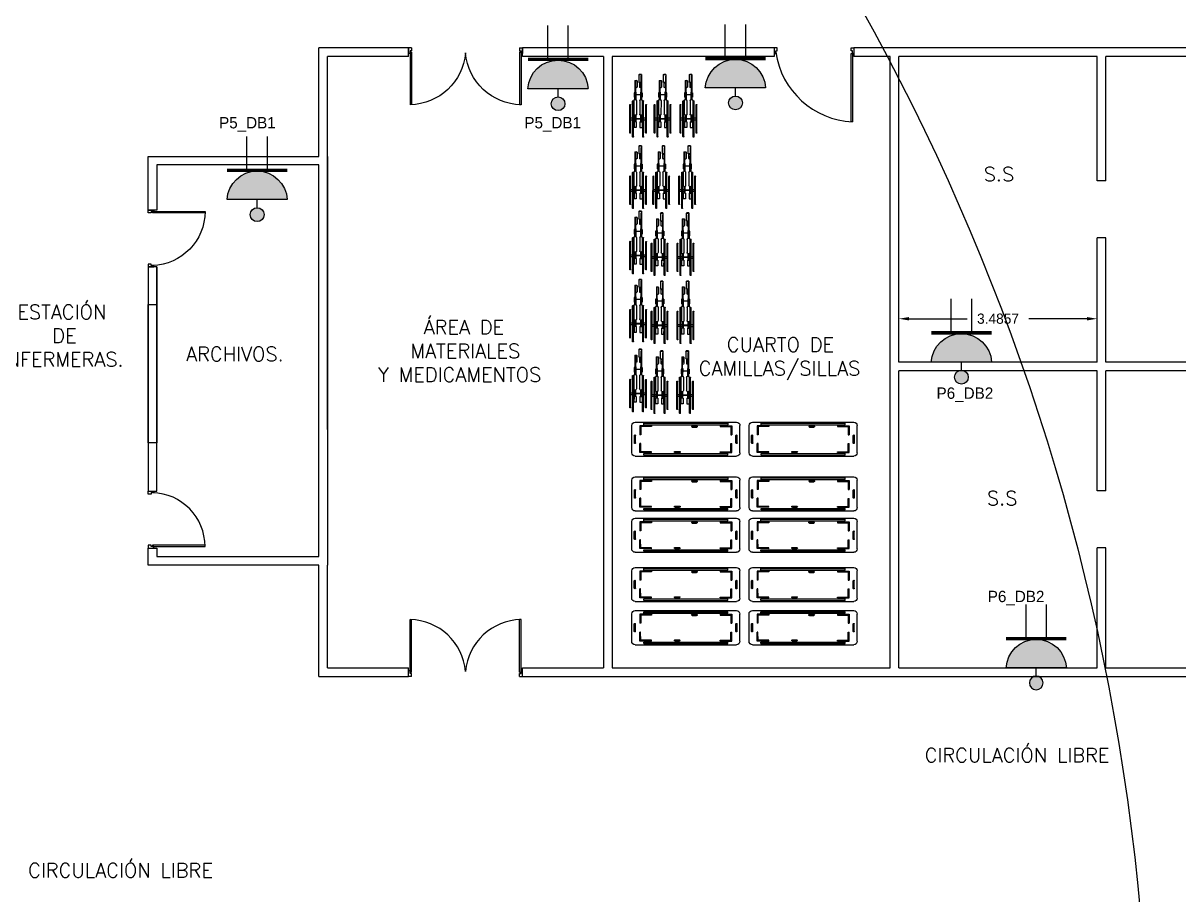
# Model space of a CAD drawing. Header units: metres. Extents: x -39 to 21688, y -24 to 9022.
# Drawn here: x 185.17 to 205.48, y 31.56 to 46.88 of the extents above; entities that cross this region are included whole.
import ezdxf

# ---------------------------------------------------------------- set-up
doc = ezdxf.new("R2010")
doc.units = ezdxf.units.M
doc.header["$MEASUREMENT"] = 0
for name, color, linetype in [('AN-TEXTO', 3, 'Continuous'), ('AR-MOBILIRIO', 1, 'Continuous'), ('AR-MUROS', 6, 'Continuous'), ('AR-PUERTAS', 2, 'Continuous'), ('AR-SUELO', 1, 'Continuous'), ('AR-VENTANAS', 2, 'Continuous'), ('MOBILIARIO', 42, 'Continuous')]:
    doc.layers.add(name, color=color, linetype=linetype)
doc.styles.add('REGULAR-2.5', font='romans.shx', dxfattribs={"height": 2.5})
doc.dimstyles.get("Standard").update_dxf_attribs({"dimtxt": 0.18, "dimasz": 0.18, "dimexe": 0.18, "dimexo": 0.0625, "dimgap": 0.09, "dimtad": 0, "dimtih": 1, "dimtoh": 1, "dimdec": 4, "dimzin": 0, "dimdsep": 46, "dimtxsty": 'Standard', "dimcen": 0.09, "dimadec": 0, "dimazin": 0, "dimtfac": 1, "dimtdec": 4, "dimtofl": 0, "dimtmove": 0, "dimatfit": 3, "dimfxl": 1, "dimtolj": 1, "dimtzin": 0, "dimarcsym": 0})

# ---------------------------------------------------------------- blocks, each defined once
blk = doc.blocks.new('AR-PUERTA 1')
at = {"layer": 'AR-PUERTAS', "linetype": 'Continuous'}
for points in [[(0.954, 0.033), (0.954, 0.958), (0.929, 0.958), (0.929, 0.033)], [(0.004, 0.058), (0.004, 0.008), (0.029, 0.008), (0.029, -0.042), (-0.021, -0.042), (-0.021, 0.058)], [(0.929, 0.008), (0.929, -0.042), (0.979, -0.042), (0.979, 0.058), (0.954, 0.058), (0.954, 0.008)]]:
    blk.add_lwpolyline(points, close=True, dxfattribs=at)
blk.add_arc((0.954, 0.008), 0.949, 89.9989, 178.4932, dxfattribs=at)
blk = doc.blocks.new('A$C15E859FE')
at = {"layer": 'AR-MOBILIRIO'}
for p, q in [((0.001, 1.84), (0, 0.06)), ((0.541, 1.9), (0.061, 1.9)), ((0.366, 1.855), (0.236, 1.855)), ((0.366, 1.835), (0.236, 1.835)), ((0.601, 1.84), (0.6, 0.06)), ((0.021, 1.69), (0.02, 0.21)), ((0.047, 1.69), (0.021, 1.69)), ((0.047, 1.69), (0.046, 0.21)), ((0.066, 1.553), (0.066, 1.758)), ((0.066, 1.758), (0.224, 1.758)), ((0.081, 1.553), (0.081, 1.743)), ((0.081, 1.743), (0.224, 1.743)), ((0.224, 1.743), (0.224, 1.758)), ((0.537, 1.757), (0.379, 1.758)), ((0.379, 1.743), (0.379, 1.758)), ((0.522, 1.742), (0.379, 1.743)), ((0.522, 1.553), (0.522, 1.742)), ((0.537, 1.553), (0.537, 1.757)), ((0.555, 1.69), (0.554, 0.21)), ((0.581, 1.69), (0.555, 1.69)), ((0.581, 1.69), (0.58, 0.21)), ((0.066, 1.553), (0.081, 1.553)), ((0.537, 1.553), (0.522, 1.553)), ((0.515, 1.14), (0.515, 1.06)), ((0.535, 1.14), (0.535, 1.06)), ((0.067, 0.84), (0.067, 0.76)), ((0.087, 0.84), (0.087, 0.76)), ((0.046, 0.21), (0.02, 0.21)), ((0.065, 0.348), (0.065, 0.143)), ((0.065, 0.348), (0.08, 0.348)), ((0.08, 0.348), (0.08, 0.158)), ((0.521, 0.347), (0.52, 0.158)), ((0.536, 0.347), (0.521, 0.347)), ((0.536, 0.347), (0.535, 0.143)), ((0.58, 0.21), (0.554, 0.21)), ((0.54, 0), (0.06, 0)), ((0.065, 0.143), (0.223, 0.143)), ((0.08, 0.158), (0.223, 0.158)), ((0.223, 0.158), (0.223, 0.143)), ((0.365, 0.07), (0.235, 0.07)), ((0.365, 0.05), (0.235, 0.05)), ((0.52, 0.158), (0.378, 0.158)), ((0.378, 0.158), (0.378, 0.143)), ((0.535, 0.143), (0.378, 0.143))]:
    blk.add_line(p, q, dxfattribs=at)
for centre, radius, start, end in [((0.061, 1.84), 0.06, 89.9537, 179.9537), ((0.236, 1.845), 0.01, 89.9537, 269.9537), ((0.366, 1.845), 0.01, 269.9537, 89.9537), ((0.541, 1.84), 0.06, 359.9537, 89.9537), ((0.525, 1.14), 0.01, 359.9537, 179.9537), ((0.525, 1.06), 0.01, 179.9537, 359.9537), ((0.077, 0.84), 0.01, 359.9537, 179.9537), ((0.077, 0.76), 0.01, 179.9537, 359.9537), ((0.06, 0.06), 0.06, 179.9537, 269.9537), ((0.235, 0.06), 0.01, 89.9537, 269.9537), ((0.365, 0.06), 0.01, 269.9537, 89.9537), ((0.54, 0.06), 0.06, 269.9537, 359.9537)]:
    blk.add_arc(centre, radius, start, end, dxfattribs=at)
blk = doc.blocks.new('S-RUEDAS2')
at = {"layer": 'AR-MOBILIRIO'}
for p, q in [((-0.146, 0.253), (-0.146, -0.237)), ((-0.133, 0.253), (-0.133, -0.237)), ((-0.097, 0.32), (-0.097, -0.304)), ((-0.081, 0.32), (-0.081, -0.304)), ((0.081, 0.32), (0.081, -0.304)), ((0.097, 0.32), (0.097, -0.304)), ((0.133, 0.253), (0.133, -0.237)), ((0.146, 0.253), (0.146, -0.237)), ((-0.133, 0.024), (-0.097, 0.024)), ((-0.081, 0.024), (-0.061, 0.024)), ((-0.071, 0.058), (-0.071, 0.16)), ((-0.032, 0.16), (-0.071, 0.16)), ((-0.032, 0.058), (-0.071, 0.058)), ((-0.061, -0.056), (-0.061, 0.058)), ((-0.042, -0.055), (-0.042, 0.058)), ((-0.042, 0.008), (0.042, 0.008)), ((-0.042, 0), (0.042, 0)), ((-0.032, 0.058), (-0.032, 0.16)), ((0.032, 0.16), (0.071, 0.16)), ((0.032, 0.058), (0.032, 0.16)), ((0.032, 0.058), (0.071, 0.058)), ((0.042, -0.055), (0.042, 0.058)), ((0.061, -0.056), (0.061, 0.058)), ((0.061, 0.024), (0.081, 0.024)), ((0.071, 0.058), (0.071, 0.16)), ((0.097, 0.024), (0.133, 0.024)), ((-0.133, -0.008), (-0.097, -0.008)), ((-0.081, -0.008), (-0.061, -0.008)), ((-0.074, -0.308), (-0.074, -0.077)), ((-0.028, -0.308), (-0.028, -0.077)), ((0.028, -0.308), (0.028, -0.077)), ((0.061, -0.008), (0.081, -0.008)), ((0.074, -0.308), (0.074, -0.077)), ((0.097, -0.008), (0.133, -0.008)), ((-0.071, -0.451), (-0.071, -0.371)), ((-0.061, -0.371), (-0.071, -0.371)), ((-0.061, -0.462), (-0.061, -0.329)), ((-0.042, -0.462), (-0.042, -0.329)), ((0.042, -0.462), (0.042, -0.329)), ((0.061, -0.462), (0.061, -0.329)), ((0.071, -0.371), (0.061, -0.371)), ((0.071, -0.451), (0.071, -0.371)), ((-0.061, -0.451), (-0.071, -0.451)), ((-0.061, -0.462), (-0.042, -0.462)), ((-0.058, -0.668), (-0.058, -0.462)), ((-0.048, -0.668), (-0.048, -0.462)), ((-0.048, -0.542), (-0.027, -0.542)), ((-0.042, -0.422), (0.042, -0.422)), ((-0.019, -0.55), (-0.027, -0.542)), ((-0.019, -0.66), (-0.019, -0.55)), ((0.023, -0.55), (0.031, -0.542)), ((0.023, -0.62), (0.023, -0.55)), ((0.048, -0.542), (0.031, -0.542)), ((0.061, -0.462), (0.042, -0.462)), ((0.048, -0.74), (0.048, -0.462)), ((0.058, -0.772), (0.058, -0.462)), ((0.071, -0.451), (0.061, -0.451)), ((-0.058, -0.668), (-0.027, -0.668)), ((-0.019, -0.66), (-0.027, -0.668)), ((0.02, -0.63), (0.012, -0.638)), ((0.012, -0.765), (0.012, -0.638)), ((0.058, -0.765), (0.012, -0.765)), ((0.012, -0.765), (0.02, -0.772)), ((0.048, -0.63), (0.02, -0.63)), ((0.058, -0.772), (0.02, -0.772)), ((0.048, -0.62), (0.023, -0.62)), ((0.023, -0.62), (0.031, -0.627)), ((0.048, -0.627), (0.031, -0.627)), ((0.058, -0.74), (0.048, -0.74))]:
    blk.add_line(p, q, dxfattribs=at)
for centre, radius, start, end in [((-0.14, 0.253), 0.00653, 360, 180), ((-0.089, 0.32), 0.00816, 360, 180), ((0.089, 0.32), 0.00816, 360, 180), ((0.14, 0.253), 0.00653, 0, 180), ((-0.051, -0.077), 0.0231, 360, 180), ((0.051, -0.077), 0.0231, 360, 180), ((-0.14, -0.237), 0.00653, 180, 0), ((-0.089, -0.304), 0.00816, 180, 0), ((-0.051, -0.308), 0.0231, 180, 0), ((0.051, -0.308), 0.0231, 180, 0), ((0.089, -0.304), 0.00816, 180, 0), ((0.14, -0.237), 0.00653, 180, 0)]:
    blk.add_arc(centre, radius, start, end, dxfattribs=at)
blk = doc.blocks.new('AR-PUERTA 2')
at = {"layer": 'AR-PUERTAS', "linetype": 'Continuous'}
for points in [[(-1.354, -0.058), (-1.354, -0.008), (-1.329, -0.008), (-1.329, 0.042), (-1.379, 0.042), (-1.379, -0.058)], [(-0.029, -0.008), (-0.029, 0.042), (0.021, 0.042), (0.021, -0.058), (-0.004, -0.058), (-0.004, -0.008)], [(-0.004, -0.058), (-0.004, -1.258), (-0.029, -1.258), (-0.029, -0.058)]]:
    blk.add_lwpolyline(points, close=True, dxfattribs=at)
blk.add_arc((0.061, 0.169), 1.428, 188.1236, 267.3924, dxfattribs=at)
blk = doc.blocks.new('111111')
at = {"layer": 'AR-PUERTAS', "linetype": 'Continuous'}
for p, q in [((254.317, 121.561), (254.317, 122.51)), ((254.342, 121.586), (254.342, 122.51)), ((256.267, 122.51), (256.242, 122.51)), ((256.242, 121.586), (256.242, 122.51)), ((256.267, 121.561), (256.267, 122.51)), ((254.292, 121.511), (254.292, 121.611)), ((254.317, 121.611), (254.292, 121.611)), ((254.342, 121.511), (254.292, 121.511)), ((254.342, 121.586), (254.317, 121.586)), ((254.342, 121.561), (254.317, 121.561)), ((254.342, 121.511), (254.342, 121.561)), ((256.242, 121.586), (256.267, 121.586)), ((256.242, 121.511), (256.242, 121.561)), ((256.242, 121.561), (256.267, 121.561)), ((256.242, 121.511), (256.292, 121.511)), ((256.267, 121.611), (256.292, 121.611)), ((256.292, 121.511), (256.292, 121.611))]:
    blk.add_line(p, q, dxfattribs=at)
for centre, start, end in [((254.297, 121.512), 5.0221, 88.847), ((256.287, 121.512), 91.153, 174.9779)]:
    blk.add_arc(centre, 0.999, start, end, dxfattribs=at)
blk = doc.blocks.new('*D110')
at = {"color": 0, "lineweight": -2, "transparency": 16777216}
for p, q in [((200.558, 40.985), (200.558, 41.866)), ((204.044, 40.985), (204.044, 41.866)), ((200.738, 41.686), (201.761, 41.686)), ((203.864, 41.686), (202.841, 41.686))]:
    blk.add_line(p, q, dxfattribs=at)
at = {"color": 0, "transparency": 16777216}
for points in [[(200.738, 41.716), (200.738, 41.656), (200.558, 41.686)], [(203.864, 41.716), (203.864, 41.656), (204.044, 41.686)]]:
    blk.add_solid(points, dxfattribs=at)
at = {"layer": 'Defpoints', "color": 0, "transparency": 16777216}
for p in [(204.044, 41.686), (200.558, 40.923), (204.044, 40.923)]:
    blk.add_point(p, dxfattribs=at)
at = {"color": 0, "transparency": 16777216, "insert": (202.301, 41.686), "char_height": 0.18, "attachment_point": 5}
blk.add_mtext('\\A1;3.4857', dxfattribs=at)
blk = doc.blocks.new('16A twin WP')
at = {"ltscale": 8}
h = blk.add_hatch(color=256, dxfattribs=at)
edge = h.paths.add_edge_path()
edge.add_ellipse((17.39, -0.95), major_axis=(0.17, 17.42), ratio=1, start_angle=273.70892, end_angle=447.42959, ccw=False)
edge.add_line((34.79, 0), (0, 0))
h = blk.add_hatch(color=256, dxfattribs=at)
edge = h.paths.add_edge_path()
edge.add_ellipse((17.39, -8.68), major_axis=(-2.81, 2.81), ratio=1, start_angle=0, end_angle=360)
for p, q in [((11.47, 16.91), (11.47, 36.51)), ((23.31, 16.91), (23.31, 36.51)), ((34.79, 0), (0, 0)), ((17.39, -4.7), (17.39, 0))]:
    blk.add_line(p, q, dxfattribs=at)
at = {"ltscale": 8, "const_width": 2}
blk.add_lwpolyline([(34.79, 16.91), (-0.01, 16.91)], dxfattribs=at)
at = {"ltscale": 8, "extrusion": (0, 0, -1)}
blk.add_ellipse((17.39, -0.95), major_axis=(0.17, 17.42), ratio=1, start_param=-1.525934, end_param=1.506063, dxfattribs=at)
at = {"ltscale": 8}
blk.add_ellipse((17.39, -8.68), major_axis=(-2.81, 2.81), ratio=1, start_param=3.926991, end_param=10.210176, dxfattribs=at)

msp = doc.modelspace()

# ---------------------------------------------------------------- linework, layer by layer
at = {"layer": 'AR-MUROS'}
for p, q in [((191.94489, 46.44698), (190.36989, 46.44698)), ((198.36936, 46.44698), (193.94489, 46.44698)), ((212.56766, 46.44698), (199.76936, 46.44698)), ((191.94489, 46.29698), (190.51989, 46.29698)), ((195.36989, 46.29698), (193.94489, 46.29698)), ((198.36936, 46.29698), (195.51989, 46.29698)), ((200.40809, 46.29698), (199.76936, 46.29698)), ((204.04378, 46.29698), (200.55809, 46.29698)), ((212.41766, 46.29698), (204.19378, 46.29698)), ((204.19378, 44.10996), (204.04378, 44.10996)), ((204.19378, 43.10996), (204.04378, 43.10996))]:
    msp.add_line(p, q, dxfattribs=at)
for points in [[(190.36989, 44.5395), (190.36989, 46.44698)], [(191.94489, 46.29698), (191.94489, 46.44698)], [(193.94489, 46.29698), (193.94489, 46.44698)], [(198.36936, 46.44698), (198.36936, 46.29698)], [(199.76936, 46.44698), (199.76936, 46.29698)], [(190.51989, 44.5395), (190.51989, 46.29698)], [(195.36989, 46.29698), (195.36989, 40.94798), (195.36989, 35.54888)], [(195.51989, 46.29698), (195.51989, 40.94798), (195.51989, 35.54888)], [(200.40809, 35.54888), (200.40809, 46.29698)], [(200.55809, 40.92293), (200.55809, 46.29698)], [(204.04378, 44.10996), (204.04378, 46.29698)], [(204.19378, 44.10996), (204.19378, 46.29698)], [(190.36989, 37.35646), (187.36962, 37.35646), (187.36963, 37.6549), (187.51989, 37.6549), (187.51989, 37.50646), (190.36989, 37.50646), (190.36989, 44.3895), (187.51989, 44.3895), (187.51989, 43.5967), (187.36986, 43.5967), (187.36989, 44.5395), (190.36989, 44.5395)], [(190.51989, 39.7395), (190.51989, 44.5395)], [(190.51989, 44.5395), (190.51989, 37.35646)], [(187.51989, 44.3895), (187.51989, 43.5967)], [(204.04378, 40.92293), (204.04378, 43.10996)], [(204.19378, 40.92293), (204.19378, 43.10996)], [(187.36963, 42.5967), (187.36963, 38.6549), (187.51989, 38.6549), (187.51989, 42.5967), (187.36986, 42.5967)], [(187.51989, 42.5967), (187.51989, 39.8895)], [(204.04378, 40.92293), (200.55809, 40.92293)], [(212.41766, 40.92293), (204.19378, 40.92293)], [(200.55809, 35.54888), (200.55809, 40.77293)], [(204.04378, 40.77293), (200.55809, 40.77293)], [(204.04378, 38.66091), (204.04378, 40.77293)], [(204.19378, 38.66091), (204.19378, 40.77293)], [(212.41766, 40.77293), (204.19378, 40.77293)], [(204.19378, 38.66091), (204.04378, 38.66091)], [(204.04378, 35.54888), (204.04378, 37.66091)], [(204.19378, 37.66091), (204.04378, 37.66091)], [(204.19378, 35.54888), (204.19378, 37.66091)], [(190.36989, 35.39888), (190.36989, 37.35646)], [(190.51989, 35.54888), (190.51989, 37.35646)], [(190.51989, 35.54888), (191.94489, 35.54888)], [(191.94489, 35.39888), (191.94489, 35.54888)], [(193.94489, 35.54888), (195.36989, 35.54888)], [(193.94489, 35.39888), (193.94489, 35.54888)], [(195.51989, 35.54888), (200.40809, 35.54888)], [(200.55809, 35.54888), (204.04378, 35.54888)], [(204.19378, 35.54888), (212.41766, 35.54888)], [(190.36989, 35.39888), (191.94489, 35.39888)], [(193.94489, 35.39888), (212.56766, 35.39888)]]:
    msp.add_lwpolyline(points, dxfattribs=at)
at = {"layer": 'AR-PUERTAS'}
for centre in [(217.14832, 28.38769), (164.88265, 27.62249)]:
    msp.add_circle(centre, 40.08066, dxfattribs=at)
at = {"layer": 'AR-VENTANAS'}
msp.add_lwpolyline([(187.36963, 41.93456), (187.51963, 41.93456), (187.51963, 39.50288), (187.36963, 39.50288)], close=True, dxfattribs=at)

# ---------------------------------------------------------------- block references
at = {"xscale": -1, "rotation": 180}
msp.add_blockref('111111', (-62.3473, 167.95809), dxfattribs=at)
msp.add_blockref('111111', (-62.3473, -86.11223))
at = {"layer": 'AR-MUROS'}
msp.add_blockref('AR-PUERTA 2', (199.74854, 46.40535), dxfattribs=at)
at = {"layer": 'AR-MUROS', "xscale": -1, "rotation": 270}
msp.add_blockref('AR-PUERTA 1', (187.41127, 42.61752), dxfattribs=at)
at = {"layer": 'AR-MUROS', "rotation": 270}
msp.add_blockref('AR-PUERTA 1', (187.41127, 38.63408), dxfattribs=at)
at = {"layer": 'AR-SUELO', "xscale": 0.0304565344946113, "yscale": 0.0304565344946113, "zscale": 0.0304565344946113}
for p in [(194.04042, 45.72976), (197.15829, 45.74354), (188.75449, 43.7797), (201.12829, 40.92285), (202.44331, 35.54879)]:
    msp.add_blockref('16A twin WP', p, dxfattribs=at)
at = {"layer": 'MOBILIARIO', "xscale": -1}
for name, p, rotation in [('S-RUEDAS2', (195.97705, 45.20734), 179.9536920354111), ('S-RUEDAS2', (196.40718, 45.2074), 179.9536920354111), ('S-RUEDAS2', (196.86266, 45.2074), 179.9536920354111), ('S-RUEDAS2', (195.97705, 43.95208), 179.9536920354111), ('S-RUEDAS2', (196.38497, 43.9521), 179.9536920354111), ('S-RUEDAS2', (196.84045, 43.9521), 179.9536920354111), ('S-RUEDAS2', (195.97705, 42.80301), 179.9536920354111), ('S-RUEDAS2', (196.35535, 42.77336), 179.9536920354111), ('S-RUEDAS2', (196.81083, 42.77336), 179.9536920354111), ('S-RUEDAS2', (195.97705, 41.60619), 179.9536920354111), ('S-RUEDAS2', (196.35535, 41.57653), 179.9536920354111), ('S-RUEDAS2', (196.81083, 41.57653), 179.9536920354111), ('S-RUEDAS2', (195.97606, 40.37747), 179.9536920354111), ('S-RUEDAS2', (196.35436, 40.34782), 179.9536920354111), ('S-RUEDAS2', (196.8017, 40.34782), 179.9536920354111), ('A$C15E859FE', (197.7667, 39.86891), 89.95369203540764), ('A$C15E859FE', (199.82757, 39.86891), 89.95369203540764), ('A$C15E859FE', (197.7667, 38.90699), 89.95369203540764), ('A$C15E859FE', (199.82757, 38.90699), 89.95369203540764), ('A$C15E859FE', (197.76535, 38.18039), 89.95369203540764), ('A$C15E859FE', (199.82622, 38.18039), 89.95369203540764), ('A$C15E859FE', (197.76535, 37.31492), 89.95369203540764), ('A$C15E859FE', (199.82622, 37.31492), 89.95369203540764), ('A$C15E859FE', (197.76535, 36.55613), 89.95369203540764), ('A$C15E859FE', (199.82622, 36.55613), 89.95369203540764)]:
    msp.add_blockref(name, p, dxfattribs=dict(at, rotation=rotation))

# ---------------------------------------------------------------- texts
at = {"layer": 'AN-TEXTO', "char_height": 0.25, "attachment_point": 1, "style": 'REGULAR-2.5'}
for s, width, heights, insert in [('\\pi0.33691;S.S', 1.1976245, [0.3012], (201.71198, 44.35181)), ('\\pi-0.15357;ESTACIÓN\\P\\pi0.45953;DE\\P\\pi-0.54643;ENFERMERAS.', 1.3238154, [1.17528], (185.22357, 41.9299)), ('\\pi0.97086;ÁREA DE\\P\\pi0.73872;MATERIALES \\P\\pi0.16729;Y MEDICAMENTOS', 3.5369651, [0], (191.23833, 41.66227)), ('\\pi0.72086;CUARTO DE\\P\\pi0.22682;CAMILLAS/SILLAS ', 3.5369651, [0], (196.81419, 41.35697)), ('\\pi-0.26071;ARCHIVOS.', 1.3238154, [1.17528], (188.29665, 41.1907)), ('\\pi0.33691;S.S', 1.1976245, [0.3012], (201.7686, 38.65624)), ('\\pi1.09558;CIRCULACIÓN LIBRE ', 5.7863988, [0.30966], (199.91645, 34.13998)), ('\\pi1.09558;CIRCULACIÓN LIBRE ', 5.7863988, [0.30966], (184.1644, 32.11558))]:
    msp.add_mtext_dynamic_manual_height_columns(s, width=width, gutter_width=1.25, heights=heights, dxfattribs=dict(at, insert=insert))
at = {"layer": 'AR-VENTANAS', "char_height": 0.2, "attachment_point": 1}
for s, insert in [('P5_DB1', (188.61466, 45.23158)), ('P5_DB1', (193.97863, 45.23158)), ('P6_DB2', (201.22085, 40.47829)), ('P6_DB2', (202.12015, 36.90457))]:
    msp.add_mtext_dynamic_manual_height_columns(s, width=3.1262579, gutter_width=1, heights=[0], dxfattribs=dict(at, insert=insert))

# ---------------------------------------------------------------- dimensions: what is measured, and where the dimension line sits
dim = msp.add_linear_dim(base=(204.04378, 41.68607), p1=(200.55809, 40.92293), p2=(204.04378, 40.92293), dimstyle='Standard')
dim.commit()
dim.dimension.update_dxf_attribs({"geometry": '*D110', "text_midpoint": (202.30093, 41.68607)})

doc.saveas('drawing.dxf')
